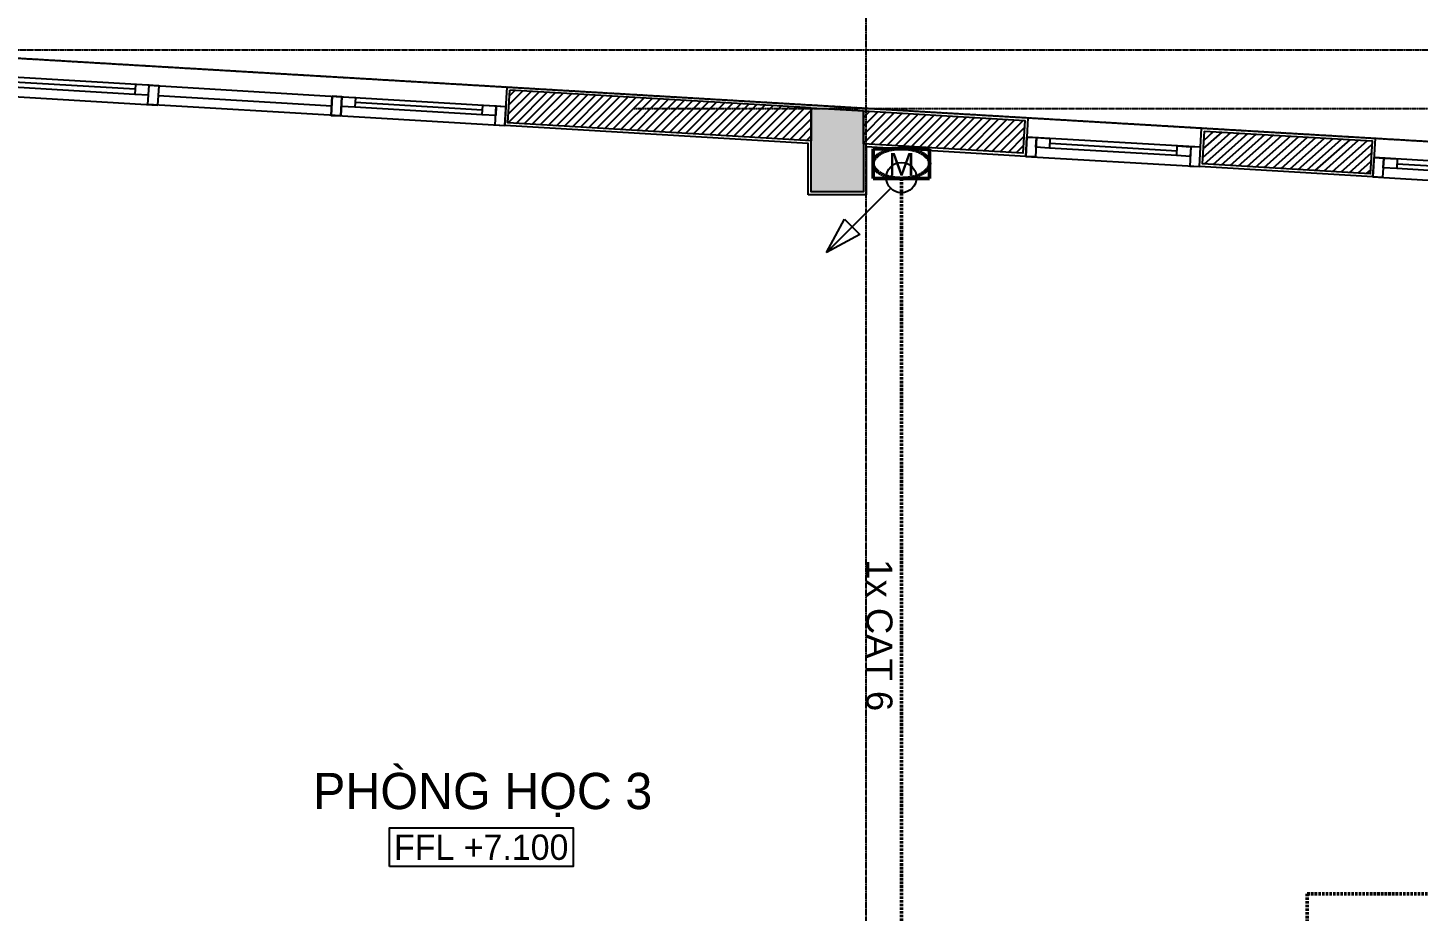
# Model space of a CAD drawing. Header units: inches. Extents: x 1721084 to 1854744, y 225101 to 488646.
# Drawn here: x 1742578 to 1749772, y 308120 to 312691 of the extents above; entities that cross this region are included whole.
import ezdxf
from ezdxf.enums import TextEntityAlignment as Align

# ---------------------------------------------------------------- set-up
doc = ezdxf.new("R2010")
doc.units = ezdxf.units.IN
doc.header["$MEASUREMENT"] = 0
doc.set_wipeout_variables(frame=1)
for name, pattern in [('ACAD_ISO03W100', [30, 12, -18]), ('DASHDOT', [25.4, 12.7, -6.35, 0, -6.35]), ('DASHED', [19.05, 12.7, -6.35]), ('X-PL-T3$0$X-GRID-TYPICAL$0$CENTER2', [1.125, 0.75, -0.125, 0.125, -0.125])]:
    doc.linetypes.add(name, pattern=pattern)
for name, color, linetype in [('A-ANNO-DIM 100', 252, 'Continuous'), ('DIEN - DAY DIEN', 2, 'ACAD_ISO03W100'), ('SYMBOL', 1, 'Continuous'), ('X-PL-T3$0$A-XREF', 250, 'Continuous'), ('X-PL-T3$0$X-GRID-TYPICAL$0$A-GRID', 250, 'X-PL-T3$0$X-GRID-TYPICAL$0$CENTER2'), ('X-PL-T3$0$X-PL-T3$0$A-ANNO-RNAM', 250, 'Continuous'), ('X-PL-T3$0$X-PL-T3$0$A-FLOR-PATT', 250, 'Continuous'), ('X-PL-T3$0$X-PL-T3$0$A-FLOR-WALL', 250, 'Continuous'), ('X-PL-T3$0$X-PL-T3$0$A-FLOR-WALL-FNSH', 250, 'Continuous'), ('X-PL-T3$0$X-PL-T3$0$A-FLOR-WALL-PART', 250, 'Continuous'), ('X-PL-T3$0$X-PL-T3$0$A-FLOR-WDW', 250, 'Continuous'), ('X-PL-T3$0$X-PL-T3$0$A-XREF', 250, 'Continuous'), ('X-PL-T3$0$X-PL-T3$0$I-ANNO-LEVL-PLAN', 250, 'Continuous'), ('X-PL-T3$0$XREF2$0$A-FLOR-COLS-CONC', 250, 'Continuous'), ('X-PL-T3$0$XREF2$0$A-FLOR-PATT', 250, 'Continuous'), ('Xref$0$noi that13-5-2008$0$ID-FURN-ROOM-N', 6, 'Continuous')]:
    doc.layers.add(name, color=color, linetype=linetype)
doc.layers.add('TTLL', color=252, linetype='DASHED', lineweight=50)
doc.styles.add('HDUNGARC', font='vn_vni.shx')
doc.styles.add('X-PL-T3$0$X-PL-T3$0$SYMBTEXT', font='VAVON_.TTF')
doc.styles.add('Xref$0$noi that13-5-2008$0$Arial', font='arial.ttf')

# ---------------------------------------------------------------- blocks, each defined once
blk = doc.blocks.new('X-PL-T3$0$X-GRID-TYPICAL')
at = {"layer": 'X-PL-T3$0$X-GRID-TYPICAL$0$A-GRID', "ltscale": 8}
blk.add_line((20700, -3650), (20700, 14420), dxfattribs=at)
for points in [[(0, 11870), (27300, 10259)], [(9937.8, 10950), (9937.8, 10950), (30944.3, 10950), (30944.3, 11397.5)], [(19500, 10647.5), (30944.3, 10647.5)]]:
    blk.add_lwpolyline(points, dxfattribs=at)
blk = doc.blocks.new('X-PL-T3$0$XREF2')
at = {"layer": 'X-PL-T3$0$XREF2$0$A-FLOR-PATT'}
h = blk.add_hatch(dxfattribs=at)
h.set_pattern_fill('!BTCT', color=250, scale=20, pattern_type=2)
h.set_pattern_definition([(50, (0, 0), (143.45204, -12.55043), [15, -165]), (355, (0, 0), (-27.7503, 150.4384), [12, -132]), (100.4514, (11.95, -1.05), (115.7019, 137.8879), [12.74804, -140.2284]), (46.1842, (0, 40), (213.4482, -33.1038), [22.5, -247.5]), (96.6356, (17.79, 37.24), (186.9325, 194.8236), [19.122, -210.3426]), (351.1842, (0, 40), (186.9324, 194.8237), [18, -198]), (21, (20, 30), (119.3814, -80.5238), [15, -165]), (326, (20, 30), (48.6631, 145.03), [12, -132]), (71.4514, (29.95, 23.29), (168.0445, 64.5061), [12.74804, -140.2284]), (37.5, (0, 0), (2.43197, 66.57877), [0, -130.4, 0, -134, 0, -132.5]), (7.5, (0, 0), (52.6139, 78.88234), [0, -76.4, 0, -127.4, 0, -50.5]), (327.5, (-44.6, 0), (106.76449, -4.51097), [0, -50, 0, -156, 0, -207]), (317.5, (-64.6, 0), (116.63723, 20.021), [0, -65, 0, -103.6, 0, -147]), (45, (0, 0), (-60.10408, 60.10408), []), (45, (0, 24.5), (-60.10408, 60.10408), [])])
h.paths.add_polyline_path([(20685, 3915), (20685, 4285), (20415, 4285), (20415, 3915)])
h.paths.add_polyline_path([(19915, 685), (19915, 374.6), (20685, 374.6), (20685, 685)])
h.paths.add_polyline_path([(15485, -985), (15485, -715), (14815, -715), (14815, -985)])
h.paths.add_polyline_path([(15385, 4285), (15015, 4285), (15015, 3915), (15385, 3915)])
h.paths.add_polyline_path([(8785, 5465), (8785, 5935), (8315, 5935), (8315, 5465)])
h.paths.add_polyline_path([(300, 385), (15, 385), (15, 15), (300, 15)])
h.paths.add_polyline_path([(4265, -985), (4735, -985), (4735, -715), (4265, -715)])
h.paths.add_polyline_path([(8515, -985), (8785, -985), (8785, -615), (8515, -615)])
h.paths.add_polyline_path([(15, 5465), (485, 5465), (485, 5935), (15, 5935)])
h.paths.add_polyline_path([(285, 11335), (15, 11335), (15, 10965), (285, 10965)])
h.paths.add_polyline_path([(8785, 11336.6), (8515, 11352.5), (8515, 10965), (8785, 10965)])
h.paths.add_polyline_path([(4735, 11575.6), (4265, 11603.3), (4265, 11315), (4735, 11315)])
h.paths.add_polyline_path([(20685, 10634.3), (20415, 10650.2), (20415, 10215), (20685, 10215)])
h.paths.add_polyline_path([(15485, 10941.1), (15015, 10968.9), (15015, 10665), (15485, 10665)])
h.paths.add_polyline_path([(25585, 10345.1), (25415, 10355.1), (25415, 10060.1), (25585, 10060.1)])
at = {"layer": 'X-PL-T3$0$XREF2$0$A-FLOR-COLS-CONC'}
blk.add_lwpolyline([(20685, 10634.3), (20685, 10215), (20415, 10215), (20415, 10650.2)], close=True, dxfattribs=at)
blk = doc.blocks.new('X-PL-T3$0$X-PL-T3$0$IDEN-ELEV-PLAN')
blk.add_wipeout([(-6.333, -1.333), (-6.333, 1.333), (6.333, 1.333), (6.333, -1.333)])
blk.add_lwpolyline([(-6.333, -1.333), (-6.333, 1.333), (6.333, 1.333), (6.333, -1.333)], close=True)
at = {"color": 2, "style": 'X-PL-T3$0$X-PL-T3$0$SYMBTEXT'}
blk.add_attdef('EL0.000', text='', height=2, dxfattribs=at).set_placement((0, 0), align=Align.MIDDLE)
blk = doc.blocks.new('*U328')
at = {"color": 0, "ltscale": 40}
for p, q in [((-600, 100), (300, 100)), ((300, 0), (-600, 0))]:
    blk.add_line(p, q, dxfattribs=at)
at = {"ltscale": 40}
for p, q in [((180, 75), (-480, 75)), ((-480, 50), (180, 50))]:
    blk.add_line(p, q, dxfattribs=at)
at = {"color": 0, "lineweight": -2}
for points in [[(-600, 100), (-550, 100), (-550, 0), (-600, 0)], [(300, 100), (250, 100), (250, 0), (300, 0)]]:
    blk.add_lwpolyline(points, close=True, dxfattribs=at)
at = {"ltscale": 40}
for points in [[(-550, 50), (-480, 50), (-480, 100), (-550, 100)], [(180, 50), (250, 50), (250, 100), (180, 100)]]:
    blk.add_lwpolyline(points, close=True, dxfattribs=at)
blk = doc.blocks.new('*U339')
at = {"color": 0, "ltscale": 40}
for p, q in [((-600, 100), (300, 100)), ((300, 0), (-600, 0))]:
    blk.add_line(p, q, dxfattribs=at)
at = {"ltscale": 40}
for p, q in [((-480, 50), (180, 50)), ((180, 25), (-480, 25))]:
    blk.add_line(p, q, dxfattribs=at)
at = {"color": 0, "lineweight": -2}
for points in [[(-600, 100), (-550, 100), (-550, 0), (-600, 0)], [(300, 100), (250, 100), (250, 0), (300, 0)]]:
    blk.add_lwpolyline(points, close=True, dxfattribs=at)
at = {"ltscale": 40}
for points in [[(-550, 50), (-480, 50), (-480, 0), (-550, 0)], [(180, 50), (250, 50), (250, 0), (180, 0)]]:
    blk.add_lwpolyline(points, close=True, dxfattribs=at)
blk = doc.blocks.new('*U321')
for points in [[(0, 0), (50, 0), (50, 100), (0, 100)], [(0, 0), (1000, 0), (1000, 100), (0, 100)], [(950, 0), (1000, 0), (1000, 100), (950, 100)]]:
    blk.add_lwpolyline(points, close=True)
at = {"color": 8}
blk.add_lwpolyline([(50, 50), (950, 50)], dxfattribs=at)
blk = doc.blocks.new('X-PL-T3$0$X-PL-T3$0$S3000')
at = {"layer": 'X-PL-T3$0$X-PL-T3$0$A-FLOR-WDW'}
for name, p in [('*U339', (-2100, -100)), ('*U321', (-1850, -100))]:
    blk.add_blockref(name, p, dxfattribs=at)
at = {"layer": 'X-PL-T3$0$X-PL-T3$0$A-FLOR-WDW', "xscale": -1}
blk.add_blockref('*U339', (-600, -100), dxfattribs=at)
blk = doc.blocks.new('X-PL-T3$0$X-PL-T3')
at = {"layer": 'X-PL-T3$0$X-PL-T3$0$A-FLOR-PATT'}
h = blk.add_hatch(dxfattribs=at)
h.set_pattern_fill('ANSI31', color=250, scale=250)
h.paths.add_polyline_path([(21510.9, 10415.2), (21521, 10585), (20685, 10634.3), (20685, 10464)])
h.paths.add_polyline_path([(20415, 10479.9), (20415, 10650.2), (18855.9, 10742.2), (18845.8, 10572.5)])
h = blk.add_hatch(dxfattribs=at)
h.set_pattern_fill('ANSI31', color=250, scale=250)
h.set_pattern_definition([(41.62272, (4e-12, 11870.008), (-20.756957, 23.360463), [])])
h.paths.add_polyline_path([(23317.8, 10478.9), (22449.3, 10530.2), (22439.3, 10360.5), (23307.8, 10309.2)])
at = {"layer": 'X-PL-T3$0$X-PL-T3$0$A-FLOR-WALL'}
for points in [[(20415, 10650.2), (20415, 10479.9), (18845.8, 10572.5), (18855.9, 10742.2)], [(20415, 10650.2), (18855.9, 10742.2)]]:
    blk.add_lwpolyline(points, dxfattribs=at)
for points in [[(20685, 10464), (20685, 10634.3), (21521, 10585), (21510.9, 10415.2), (20685, 10464)], [(22449.3, 10530.2), (23317.8, 10478.9), (23307.8, 10309.2), (22439.3, 10360.5)]]:
    blk.add_lwpolyline(points, close=True, dxfattribs=at)
at = {"layer": 'X-PL-T3$0$X-PL-T3$0$A-FLOR-WALL-FNSH'}
for points in [[(20400, 10200), (20400, 10465.8), (18830, 10558.4), (18841.8, 10758.1), (21536.8, 10599.1), (21525, 10399.4), (20700, 10448.1), (20700, 10200)], [(22435.2, 10546), (23333.7, 10493), (23321.9, 10293.4), (22423.5, 10346.4)]]:
    blk.add_lwpolyline(points, close=True, dxfattribs=at)
at = {"layer": 'X-PL-T3$0$X-PL-T3$0$A-FLOR-WALL-PART'}
for points in [[(16146.5, 10917.2), (18841.8, 10758.1)], [(21536.8, 10599.1), (22435.2, 10546)], [(23333.7, 10493), (24232.1, 10440)]]:
    blk.add_lwpolyline(points, dxfattribs=at)
at = {"layer": 'X-PL-T3$0$X-PL-T3$0$A-FLOR-WALL', "xscale": -1, "rotation": 176.6118615163913}
blk.add_blockref('X-PL-T3$0$X-PL-T3$0$S3000', (18829.9, 10557.9), dxfattribs=at)
at = {"layer": 'X-PL-T3$0$X-PL-T3$0$A-FLOR-WDW', "xscale": -1, "rotation": 356.6227387597954}
for p in [(21824.5, 10381.7), (23621.4, 10275.7)]:
    blk.add_blockref('*U328', p, dxfattribs=at)
at = {"layer": 'X-PL-T3$0$X-PL-T3$0$A-XREF'}
for name in ['X-PL-T3$0$X-GRID-TYPICAL', 'X-PL-T3$0$XREF2']:
    blk.add_blockref(name, (0, 0), dxfattribs=at)
at = {"layer": 'X-PL-T3$0$X-PL-T3$0$A-ANNO-RNAM', "insert": (18715.3, 7095), "char_height": 187.5, "width": 2265.494, "attachment_point": 5, "style": 'X-PL-T3$0$X-PL-T3$0$SYMBTEXT'}
blk.add_mtext('PHOØNG HOÏC 3', dxfattribs=at)
at = {"layer": 'X-PL-T3$0$X-PL-T3$0$I-ANNO-LEVL-PLAN'}
ref = blk.add_blockref('X-PL-T3$0$X-PL-T3$0$IDEN-ELEV-PLAN', (18707.8, 6825), dxfattribs=dict(at, xscale=75, yscale=75, zscale=75))
ref.add_attrib('EL 000.00', 'FFL +7.100', dxfattribs={"layer": '0', "height": 131.25, "style": 'X-PL-T3$0$X-PL-T3$0$SYMBTEXT'}).set_placement((18707.8, 6825), align=Align.MIDDLE)
blk = doc.blocks.new('X-PL-T3')
at = {"layer": 'X-PL-T3$0$A-XREF'}
blk.add_blockref('X-PL-T3$0$X-PL-T3', (0, 0), dxfattribs=at)
blk = doc.blocks.new('O MANG')
at = {"layer": 'TTLL', "color": 2, "linetype": 'ByBlock', "ltscale": 250}
blk.add_lwpolyline([(-192676, 105212), (-192091, 105212), (-192091, 104905), (-192676, 104905)], close=True, dxfattribs=at)
at = {"layer": 'TTLL', "color": 7, "linetype": 'ByBlock', "ltscale": 250}
blk.add_ellipse((-192383, 105059), major_axis=(-293, 0), ratio=0.525838, dxfattribs=at)
at = {"layer": 'Xref$0$noi that13-5-2008$0$ID-FURN-ROOM-N', "insert": (-192611, 104931), "char_height": 236.4, "width": 579.73, "attachment_point": 7, "style": 'Xref$0$noi that13-5-2008$0$Arial'}
blk.add_mtext(' M', dxfattribs=at)
blk = doc.blocks.new('SDGDFSGF')
at = {"layer": 'SYMBOL', "color": 1}
for p, q in [((-192311.5, 106328.7), (-191979.1, 106661.1)), ((-192311.5, 106328.7), (-191979.1, 106661.1)), ((-192311.5, 106328.7), (-192218, 106501)), ((-192311.5, 106328.7), (-192218, 106501)), ((-192218, 106501), (-192139.3, 106422.5)), ((-192218, 106501), (-192139.3, 106422.5)), ((-192139.3, 106422.5), (-192311.5, 106328.7)), ((-192139.3, 106422.5), (-192311.5, 106328.7))]:
    blk.add_line(p, q, dxfattribs=at)
at = {"layer": 'SYMBOL', "color": 1, "linetype": 'Continuous'}
blk.add_circle((-191923.7, 106716.5), 78.4, dxfattribs=at)
blk.add_circle((-191923.7, 106716.5), 78.4, dxfattribs=at)
blk = doc.blocks.new('M1')
at = {"layer": 'TTLL', "color": 4}
for points in [[(1193690, -301808), (1193690, -307408.2)], [(1182757.9, -307408.2), (1195790.4, -307408.2), (1195790.4, -305510.2), (1197897.7, -305510.2), (1197897.7, -302071.7)]]:
    blk.add_lwpolyline(points, dxfattribs=at)
at = {"layer": 'TTLL', "xscale": 0.5, "yscale": 0.5, "zscale": 0.5}
blk.add_blockref('O MANG', (1289881.7, -354260.3), dxfattribs=at)
at = {"layer": 'TTLL'}
blk.add_blockref('SDGDFSGF', (1385613.9, -408520.3), dxfattribs=at)
at = {"layer": 'A-ANNO-DIM 100', "color": 3, "insert": (1193644.1, -303778.7), "char_height": 135, "attachment_point": 1, "rotation": 270, "style": 'HDUNGARC'}
blk.add_mtext('\\A1;{\\fArial|b0|i0|c0|p34;1x CAT 6}', dxfattribs=at)

msp = doc.modelspace()

# ---------------------------------------------------------------- block references
msp.add_blockref('X-PL-T3', (1726215.8, 301626.4))

# ---------------------------------------------------------------- next in the draw order: block references
at = {"layer": 'DIEN - DAY DIEN', "linetype": 'DASHDOT'}
msp.add_blockref('M1', (553407.4, 613719.8), dxfattribs=at)

doc.saveas('drawing.dxf')
